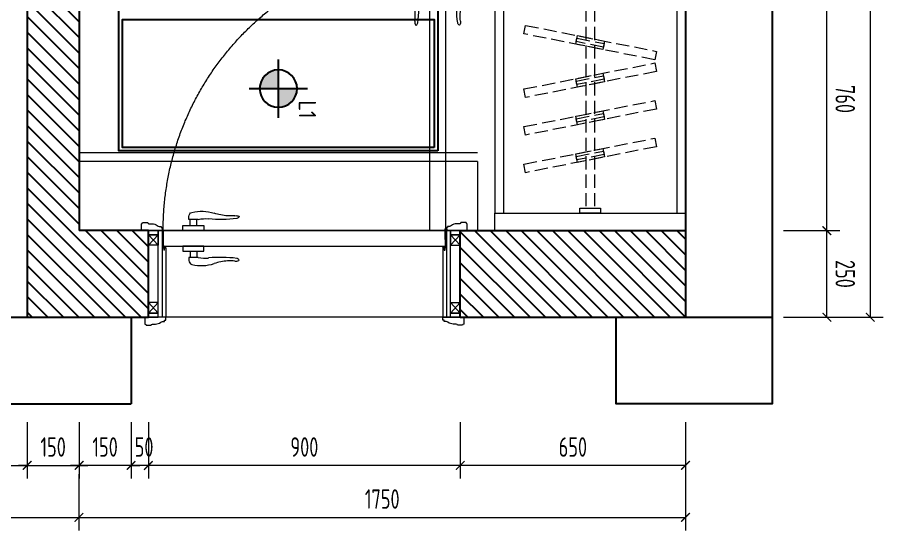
# Model space of a CAD drawing. Header units: millimetres. Extents: x 84706 to 149902, y -6776 to 26155.
# Drawn here: x 147265 to 149807, y 6548 to 8028 of the extents above; entities that cross this region are included whole.
import ezdxf
from ezdxf.enums import TextEntityAlignment as Align

# ---------------------------------------------------------------- set-up
doc = ezdxf.new("R2010")
doc.units = ezdxf.units.MM
for name, pattern in [('ACAD_ISO03W100', [30, 12, -18]), ('DASH', [8.89, 6.35, -2.54]), ('DOTE', [61.468, 50.8, -5.08, 0.508, -5.08]), ('HIDDEN', [9.525, 6.35, -3.175])]:
    doc.linetypes.add(name, pattern=pattern)
doc.layers.get('Defpoints').update_dxf_attribs({"color": 250})
for name, color, linetype, lineweight in [('FC-Doorsill【门槛线】', 8, 'Continuous', 0), ('FC-Material【地坪分割线】', 138, 'Continuous', 0), ('FF-Door【门】', 51, 'Continuous', 0), ('FF-Fixed【固定家具】', 30, 'Continuous', 0), ('FF-MT【门套】', 20, 'Continuous', 0), ('RC-dimensions', 44, 'Continuous', 0), ('RC-Modelling【天花造型】', 30, 'Continuous', 0)]:
    doc.layers.add(name, color=color, linetype=linetype, lineweight=lineweight)
for name, color, linetype in [('P-04-天花Ceiling Lighting', 1, 'Continuous'), ('P-04-天花Ceiling Modelling', 30, 'Continuous'), ('WALL_NEW【新建墙体】', 4, 'Continuous'), ('WALL【墙体】', 7, 'Continuous'), ('新隔墙填充', 250, 'Continuous')]:
    doc.layers.add(name, color=color, linetype=linetype)
doc.styles.add('MT-DIM', font='ARCHS.SHX', dxfattribs={"width": 0.8})
doc.styles.add('XZC', font='SIMPLEX.SHX', dxfattribs={"width": 0.7, "bigfont": 'hztxt.shx'})
doc.styles.add('尺寸标注', font='ARCHS.SHX', dxfattribs={"width": 0.8})
doc.linetypes.add('LED_LINE', pattern='A,12.7,-5.08,["LED",XZC,S=2.54,R=0,X=-2.54,Y=-1.27],-6.35', length=24.13)
doc.dimstyles.new('海龙1：25', dxfattribs={"dimscale": 25, "dimtxt": 2.25, "dimasz": 1, "dimexe": 1.5, "dimexo": 1, "dimgap": 1, "dimtad": 1, "dimdec": 0, "dimrnd": 5, "dimdsep": 46, "dimtxsty": '尺寸标注', "dimblk": 'ARCHTICK', "dimblk1": 'ARCHTICK', "dimblk2": 'ARCHTICK', "dimcen": 1, "dimclrd": 44, "dimclre": 44, "dimclrt": 2, "dimadec": 0, "dimazin": 0, "dimtfac": 1, "dimtdec": 0, "dimtix": 1, "dimtmove": 2, "dimatfit": 3, "dimldrblk": 'hl_arrow2', "dimfxl": 0, "dimarcsym": 0})
pattern_1 = [(45, (15556.952, -3741.105), (-22.45064, 22.45064), [])]

# ---------------------------------------------------------------- blocks, each defined once
blk = doc.blocks.new('_ArchTick')
at = {"color": 2, "linetype": 'ByBlock', "const_width": 0.15}
blk.add_lwpolyline([(-0.5, -0.5), (0.5, 0.5)], dxfattribs=at)
blk = doc.blocks.new('*D845')
at = {"layer": 'Defpoints', "color": 0, "transparency": 16777216}
for p in [(127633.7, 10343.8), (127933.7, 10343.8), (127633.7, 9093.8)]:
    blk.add_point(p, dxfattribs=at)
at = {"layer": 'RC-dimensions', "color": 44, "lineweight": -2, "transparency": 16777216}
for p, q in [((127808.7, 10343.8), (127971.2, 10343.8)), ((127933.7, 9093.8), (127933.7, 10343.8)), ((127808.7, 9093.8), (127971.2, 9093.8))]:
    blk.add_line(p, q, dxfattribs=at)
at = {"layer": 'RC-dimensions', "color": 44, "lineweight": -2, "transparency": 16777216, "xscale": 25, "yscale": 25, "zscale": 25}
for p, rotation in [((127933.7, 10343.8), 90), ((127933.7, 9093.8), 270)]:
    blk.add_blockref('_ArchTick', p, dxfattribs=dict(at, rotation=rotation))
at = {"layer": 'RC-dimensions', "color": 2, "transparency": 16777216, "insert": (127880.5, 9718.8), "char_height": 56.25, "attachment_point": 5, "rotation": 90, "style": '尺寸标注'}
blk.add_mtext('1250', dxfattribs=at)
blk = doc.blocks.new('hl_arrow2')
at = {"color": 2}
blk.add_line((-0.22, 0), (-1, 0), dxfattribs=at)
blk.add_lwpolyline([(-0.22, 0), (-0.86, -0.69), (-0.65, -0.86), (0, 0), (-0.65, 0.86), (-0.86, 0.69)], close=True, dxfattribs=at)
for points in [[(-0.86, 0.69), (-0.65, 0.86), (-0.22, 0), (0, 0)], [(-0.86, -0.69), (-0.65, -0.86), (-0.22, 0), (0, 0)]]:
    blk.add_solid(points, dxfattribs=at)
blk = doc.blocks.new('*D846')
at = {"layer": 'Defpoints', "color": 0, "transparency": 16777216}
for p in [(127783.8, 10493.4), (128083.8, 10493.4), (127783.8, 8493.8)]:
    blk.add_point(p, dxfattribs=at)
at = {"layer": 'RC-dimensions', "color": 44, "lineweight": -2, "transparency": 16777216}
for p, q in [((127958.8, 10493.4), (128121.3, 10493.4)), ((128083.8, 8493.8), (128083.8, 10493.4)), ((127958.8, 8493.8), (128121.3, 8493.8))]:
    blk.add_line(p, q, dxfattribs=at)
at = {"layer": 'RC-dimensions', "color": 44, "lineweight": -2, "transparency": 16777216, "xscale": 25, "yscale": 25, "zscale": 25}
for p, rotation in [((128083.8, 10493.4), 90), ((128083.8, 8493.8), 270)]:
    blk.add_blockref('_ArchTick', p, dxfattribs=dict(at, rotation=rotation))
at = {"layer": 'RC-dimensions', "color": 2, "transparency": 16777216, "insert": (128030.7, 9493.6), "char_height": 56.25, "attachment_point": 5, "rotation": 90, "style": '尺寸标注'}
blk.add_mtext('2000', dxfattribs=at)
blk = doc.blocks.new('*D848')
at = {"layer": 'Defpoints', "color": 0, "transparency": 16777216}
for p in [(127633.7, 10493.8), (127933.7, 10493.8), (127633.7, 10343.8)]:
    blk.add_point(p, dxfattribs=at)
at = {"layer": 'RC-dimensions', "color": 44, "lineweight": -2, "transparency": 16777216}
for p, q in [((127933.7, 10493.8), (127933.7, 10518.8)), ((127808.7, 10493.8), (127971.2, 10493.8)), ((127933.7, 10343.8), (127933.7, 10493.8)), ((127808.7, 10343.8), (127971.2, 10343.8)), ((127933.7, 10343.8), (127933.7, 10318.8))]:
    blk.add_line(p, q, dxfattribs=at)
at = {"layer": 'RC-dimensions', "color": 44, "lineweight": -2, "transparency": 16777216, "xscale": 25, "yscale": 25, "zscale": 25}
for p, rotation in [((127933.7, 10493.8), 270), ((127933.7, 10343.8), 90)]:
    blk.add_blockref('_ArchTick', p, dxfattribs=dict(at, rotation=rotation))
at = {"layer": 'RC-dimensions', "color": 2, "transparency": 16777216, "insert": (127880.5, 10418.8), "char_height": 56.25, "attachment_point": 5, "rotation": 90, "style": '尺寸标注'}
blk.add_mtext('150', dxfattribs=at)
blk = doc.blocks.new('*D851')
at = {"layer": 'Defpoints', "color": 0, "transparency": 16777216}
for p in [(127633.7, 11593.8), (127633.7, 10693.8), (127933.7, 10693.8)]:
    blk.add_point(p, dxfattribs=at)
at = {"layer": 'RC-dimensions', "color": 44, "lineweight": -2, "transparency": 16777216}
for p, q in [((127808.7, 11593.8), (127971.2, 11593.8)), ((127933.7, 11593.8), (127933.7, 10693.8)), ((127808.7, 10693.8), (127971.2, 10693.8))]:
    blk.add_line(p, q, dxfattribs=at)
at = {"layer": 'RC-dimensions', "color": 44, "lineweight": -2, "transparency": 16777216, "xscale": 25, "yscale": 25, "zscale": 25}
for p, rotation in [((127933.7, 11593.8), 90), ((127933.7, 10693.8), 270)]:
    blk.add_blockref('_ArchTick', p, dxfattribs=dict(at, rotation=rotation))
at = {"layer": 'RC-dimensions', "color": 2, "transparency": 16777216, "insert": (127880.5, 11143.8), "char_height": 56.25, "attachment_point": 5, "rotation": 90, "style": '尺寸标注'}
blk.add_mtext('900', dxfattribs=at)
blk = doc.blocks.new('*D852')
at = {"layer": 'Defpoints', "color": 0, "transparency": 16777216}
for p in [(127633.7, 10643.8), (127633.7, 10493.8), (127933.7, 10493.8)]:
    blk.add_point(p, dxfattribs=at)
at = {"layer": 'RC-dimensions', "color": 44, "lineweight": -2, "transparency": 16777216}
for p, q in [((127933.7, 10643.8), (127933.7, 10668.8)), ((127808.7, 10643.8), (127971.2, 10643.8)), ((127933.7, 10643.8), (127933.7, 10493.8)), ((127808.7, 10493.8), (127971.2, 10493.8)), ((127933.7, 10493.8), (127933.7, 10468.8))]:
    blk.add_line(p, q, dxfattribs=at)
at = {"layer": 'RC-dimensions', "color": 44, "lineweight": -2, "transparency": 16777216, "xscale": 25, "yscale": 25, "zscale": 25}
for p, rotation in [((127933.7, 10643.8), 270), ((127933.7, 10493.8), 90)]:
    blk.add_blockref('_ArchTick', p, dxfattribs=dict(at, rotation=rotation))
at = {"layer": 'RC-dimensions', "color": 2, "transparency": 16777216, "insert": (127880.5, 10568.8), "char_height": 56.25, "attachment_point": 5, "rotation": 90, "style": '尺寸标注'}
blk.add_mtext('150', dxfattribs=at)
blk = doc.blocks.new('*D853')
at = {"layer": 'Defpoints', "color": 0, "transparency": 16777216}
for p in [(127633.7, 12243.8), (127633.7, 11593.8), (127933.7, 11593.8)]:
    blk.add_point(p, dxfattribs=at)
at = {"layer": 'RC-dimensions', "color": 44, "lineweight": -2, "transparency": 16777216}
for p, q in [((127808.7, 12243.8), (127971.2, 12243.8)), ((127933.7, 12243.8), (127933.7, 11593.8)), ((127808.7, 11593.8), (127971.2, 11593.8))]:
    blk.add_line(p, q, dxfattribs=at)
at = {"layer": 'RC-dimensions', "color": 44, "lineweight": -2, "transparency": 16777216, "xscale": 25, "yscale": 25, "zscale": 25}
for p, rotation in [((127933.7, 12243.8), 90), ((127933.7, 11593.8), 270)]:
    blk.add_blockref('_ArchTick', p, dxfattribs=dict(at, rotation=rotation))
at = {"layer": 'RC-dimensions', "color": 2, "transparency": 16777216, "insert": (127880.5, 11918.8), "char_height": 56.25, "attachment_point": 5, "rotation": 90, "style": '尺寸标注'}
blk.add_mtext('650', dxfattribs=at)
blk = doc.blocks.new('*D854')
at = {"layer": 'Defpoints', "color": 0, "transparency": 16777216}
for p in [(127633.7, 10693.8), (127633.7, 10643.8), (127933.7, 10643.8)]:
    blk.add_point(p, dxfattribs=at)
at = {"layer": 'RC-dimensions', "color": 44, "lineweight": -2, "transparency": 16777216}
for p, q in [((127808.7, 10693.8), (127971.2, 10693.8)), ((127933.7, 10693.8), (127933.7, 10643.8)), ((127808.7, 10643.8), (127971.2, 10643.8))]:
    blk.add_line(p, q, dxfattribs=at)
at = {"layer": 'RC-dimensions', "color": 44, "lineweight": -2, "transparency": 16777216, "xscale": 25, "yscale": 25, "zscale": 25}
for p, rotation in [((127933.7, 10693.8), 90), ((127933.7, 10643.8), 270)]:
    blk.add_blockref('_ArchTick', p, dxfattribs=dict(at, rotation=rotation))
at = {"layer": 'RC-dimensions', "color": 2, "transparency": 16777216, "insert": (127880.5, 10681.3), "char_height": 56.25, "attachment_point": 5, "rotation": 90, "style": '尺寸标注'}
blk.add_mtext('50', dxfattribs=at)
blk = doc.blocks.new('*D855')
at = {"layer": 'Defpoints', "color": 0, "transparency": 16777216}
for p in [(127783.8, 12243.8), (128083.8, 12243.8), (127783.8, 10493.4)]:
    blk.add_point(p, dxfattribs=at)
at = {"layer": 'RC-dimensions', "color": 44, "lineweight": -2, "transparency": 16777216}
for p, q in [((127958.8, 12243.8), (128121.3, 12243.8)), ((128083.8, 10493.4), (128083.8, 12243.8)), ((127958.8, 10493.4), (128121.3, 10493.4))]:
    blk.add_line(p, q, dxfattribs=at)
at = {"layer": 'RC-dimensions', "color": 44, "lineweight": -2, "transparency": 16777216, "xscale": 25, "yscale": 25, "zscale": 25}
for p, rotation in [((128083.8, 12243.8), 90), ((128083.8, 10493.4), 270)]:
    blk.add_blockref('_ArchTick', p, dxfattribs=dict(at, rotation=rotation))
at = {"layer": 'RC-dimensions', "color": 2, "transparency": 16777216, "insert": (128030.7, 11368.6), "char_height": 56.25, "attachment_point": 5, "rotation": 90, "style": '尺寸标注'}
blk.add_mtext('1750', dxfattribs=at)
blk = doc.blocks.new('门套线03')
at = {"ltscale": 100}
blk.add_lwpolyline([(60, 0), (60, 19.7, -0.339185), (56.6, 23.1), (42, 23.1, -0.360475), (38.5, 19.7), (29.2, 19.7, 0.137802), (14.5, 14.7, -0.16589), (3.4, 11.9), (3.4, 8.7), (0, 8.7), (0, 0)], format="xyb", close=True, dxfattribs=at)
blk = doc.blocks.new('HL_Door_Hinge')
at = {"color": 0, "linetype": 'DOTE', "ltscale": 0.04}
for p, q in [((-4, 3), (4, 3)), ((0, -1), (0, 7))]:
    blk.add_line(p, q, dxfattribs=at)
at = {"color": 0, "linetype": 'DASH', "ltscale": 5}
for p, q in [((-2, -26), (-2, 0.8)), ((-0.5, -26), (-0.5, 0)), ((0.5, -26), (0.5, 0)), ((2, -26), (2, 0.8)), ((-0.5, -26), (-2, -26)), ((0.5, -26), (2, -26))]:
    blk.add_line(p, q, dxfattribs=at)
for radius in [3, 2]:
    blk.add_circle((0, 3), radius, dxfattribs=at)
blk = doc.blocks.new('HL_Door_Seal')
at = {"color": 0}
for p, q in [((5, 0), (-5, 0)), ((-1, 6), (-0.5, 6.5)), ((-1, 6), (-0.5, 6)), ((-1, 5.5), (-0.5, 6)), ((-1, 5.5), (-0.5, 5.5)), ((-1, 5), (-0.5, 5.5)), ((-1, 4.5), (-0.5, 5)), ((-1, 5), (-0.5, 5)), ((-1, 4.5), (-0.5, 4.5)), ((-1, 4), (-0.5, 4.5)), ((-1, 4), (-0.5, 4)), ((-1, 3.5), (-0.5, 4)), ((-1, 3.5), (-0.5, 3.5)), ((-1, 3), (-0.5, 3.5)), ((-1, 3), (-0.5, 3)), ((-1, 2.5), (-0.5, 3)), ((-1, 2.5), (-0.5, 2.5)), ((-1, 2), (-0.5, 2.5)), ((-1, 2), (-0.5, 2)), ((-1, 1.5), (-0.5, 2)), ((-1, 1.5), (-0.5, 1.5)), ((-1, 1), (-0.5, 1.5)), ((-1, 1), (-0.5, 1)), ((-1, 0.5), (-0.5, 1)), ((-1, 0.5), (-0.5, 0.5)), ((-1, 0), (-0.5, 0.5)), ((-0.5, 6.5), (0.5, 6.5)), ((1, 6), (0.5, 6.5)), ((1, 6), (0.5, 6)), ((1, 5.5), (0.5, 6)), ((1, 5.5), (0.5, 5.5)), ((1, 5), (0.5, 5.5)), ((1, 5), (0.5, 5)), ((1, 4.5), (0.5, 5)), ((1, 4.5), (0.5, 4.5)), ((1, 4), (0.5, 4.5)), ((1, 4), (0.5, 4)), ((1, 3.5), (0.5, 4)), ((1, 3.5), (0.5, 3.5)), ((1, 3), (0.5, 3.5)), ((1, 3), (0.5, 3)), ((1, 2.5), (0.5, 3)), ((1, 2.5), (0.5, 2.5)), ((1, 2), (0.5, 2.5)), ((1, 2), (0.5, 2)), ((1, 1.5), (0.5, 2)), ((1, 1.5), (0.5, 1.5)), ((1, 1), (0.5, 1.5)), ((1, 1), (0.5, 1)), ((1, 0.5), (0.5, 1)), ((1, 0.5), (0.5, 0.5)), ((1, 0), (0.5, 0.5))]:
    blk.add_line(p, q, dxfattribs=at)
blk.add_lwpolyline([(-3.9, -1, 0.774597), (3.9, -1)], format="xyb", close=True, dxfattribs=at)
blk.add_arc((0, 0), 5, 180, 0.0005, dxfattribs=at)
blk = doc.blocks.new('门把手02')
at = {"color": 250}
for p, q in [((-13.5, 32.2), (-13.5, 40.9)), ((12.9, 32.2), (-13.5, 32.2)), ((-9.4, 14.6), (-9.4, 32.2)), ((9.4, 14.6), (9.4, 32.2)), ((-30.4, 14.6), (-15.2, 14.6)), ((-30.4, 0), (-30.4, 14.6)), ((30.4, 0), (-30.4, 0)), ((-15.2, 14.6), (19.6, 14.6)), ((-15.2, 14.6), (19.6, 14.6)), ((19.6, 14.6), (30.4, 14.6)), ((30.4, 14.6), (30.4, 0))]:
    blk.add_line(p, q, dxfattribs=at)
at = {"color": 250, "extrusion": (0, 0, -1)}
for centre, major_axis, start_param, end_param in [((-1.3, 40.9), (-8.59, 8.59), 5.497787, 6.813202), ((23.4, -64.1), (-0.1, 120), -0.233047, 0.306451), ((12.9, 37.2), (3.58, 3.58), 2.124304, 2.356194), ((33.8, -51.4), (0, 86), -0.231441, 0.114669), ((79.3, 368.4), (-0.1, 336.3), 3.005111, 3.247916), ((107.8, 189.2), (1.8, 147), 3.194781, 3.464277), ((105.2, 172), (-91.7, 91.7), 3.813778, 3.981187), ((122.5, 24), (-13.7, 13.7), 0.647464, 1.248663), ((124, 43.6), (5.92, 5.92), 1.238085, 2.228964), ((130.6, 40.4), (-0.729, 0.729), 1.325662, 2.819982)]:
    blk.add_ellipse(centre, major_axis=major_axis, ratio=1, start_param=start_param, end_param=end_param, dxfattribs=at)
blk = doc.blocks.new('hld_1_819.978_250_门把手02_门套线03_45_0_0_3_40_0_1_1')
at = {"layer": 'FC-Doorsill【门槛线】'}
for p, q in [((-0.5, 0.1389), (0.5, 0.1389)), ((-0.5, -0.1389), (0.5, -0.1389))]:
    blk.add_line(p, q, dxfattribs=at)
at = {"layer": 'FF-Door【门】'}
blk.add_lwpolyline([(-0.4528, 0.1389), (-0.4028, 0.1389), (-0.4028, 1.0444), (-0.4528, 1.0444)], close=True, dxfattribs=at)
at = {"layer": 'FF-Door【门】', "color": 250, "linetype": 'ACAD_ISO03W100', "ltscale": 2.083333}
blk.add_lwpolyline([(-0.4528, 0.1389), (0.4528, 0.1389), (0.4528, 0.0889), (-0.4528, 0.0889)], close=True, dxfattribs=at)
at = {"layer": 'FF-Door【门】', "color": 8, "linetype": 'HIDDEN', "ltscale": 15}
blk.add_arc((-0.4528, 0.1389), 0.9056, 0, 90, dxfattribs=at)
at = {"layer": 'FF-MT【门套】', "color": 250}
for p, q in [((-0.4689, 0.1256), (-0.5, 0.0922)), ((-0.4689, 0.0922), (-0.5, 0.1256)), ((0.4689, 0.1256), (0.5, 0.0922)), ((0.4689, 0.0922), (0.5, 0.1256)), ((-0.5, -0.0922), (-0.4689, -0.1256)), ((-0.5, -0.1256), (-0.4689, -0.0922)), ((0.5, -0.0922), (0.4689, -0.1256)), ((0.5, -0.1256), (0.4689, -0.0922))]:
    blk.add_line(p, q, dxfattribs=at)
for points in [[(-0.5, 0.1389), (-0.4689, 0.1389), (-0.4689, 0.1256), (-0.5, 0.1256)], [(-0.4689, 0.1256), (-0.4689, 0.0922), (-0.5, 0.0922), (-0.5, 0.1256)], [(-0.4689, 0.1389), (-0.4556, 0.1389), (-0.4556, -0.1389), (-0.4689, -0.1389)], [(0.4689, 0.1389), (0.4556, 0.1389), (0.4556, -0.1389), (0.4689, -0.1389)], [(0.5, 0.1389), (0.4689, 0.1389), (0.4689, 0.1256), (0.5, 0.1256)], [(0.4689, 0.1256), (0.4689, 0.0922), (0.5, 0.0922), (0.5, 0.1256)], [(-0.5, -0.0922), (-0.5, -0.1256), (-0.4689, -0.1256), (-0.4689, -0.0922)], [(0.5, -0.0922), (0.5, -0.1256), (0.4689, -0.1256), (0.4689, -0.0922)], [(-0.5, -0.1389), (-0.4689, -0.1389), (-0.4689, -0.1256), (-0.5, -0.1256)], [(0.5, -0.1389), (0.4689, -0.1389), (0.4689, -0.1256), (0.5, -0.1256)]]:
    blk.add_lwpolyline(points, close=True, dxfattribs=at)
at = {"layer": 'FF-MT【门套】'}
for points in [[(-0.5, 0.1389), (-0.4556, 0.1389), (-0.4556, 0.0833), (-0.4444, 0.0833), (-0.4444, -0.1389), (-0.5, -0.1389)], [(0.5, 0.1389), (0.4556, 0.1389), (0.4556, 0.0833), (0.4444, 0.0833), (0.4444, -0.1389), (0.5, -0.1389)]]:
    blk.add_lwpolyline(points, close=True, dxfattribs=at)
at = {"layer": 'FF-Door【门】', "color": 250, "yscale": 0.001111138856807, "zscale": 0.001111138856807}
for name, p, xscale, rotation in [('门把手02', (-0.4528, 0.9444), -0.001111138856807, 90.00000000000593), ('门把手02', (-0.4028, 0.9444), 0.001111138856807, 270.0000000000178), ('HL_Door_Seal', (-0.45, 0.0833), 0.001111138856807, 180.0000000000119), ('HL_Door_Seal', (0.45, 0.0833), -0.001111138856807, 180)]:
    blk.add_blockref(name, p, dxfattribs=dict(at, xscale=xscale, rotation=rotation))
at = {"layer": 'FF-Door【门】', "color": 250, "zscale": 0.001111138856807}
for name, p, xscale, yscale in [('门把手02', (0.3556, 0.1389), -0.001111138856807, 0.001111138856807), ('HL_Door_Hinge', (-0.4542, 0.1389), 0.001111138856807, 0.001111138856807), ('门把手02', (0.3556, 0.0889), -0.001111138856807, -0.001111138856807)]:
    blk.add_blockref(name, p, dxfattribs=dict(at, xscale=xscale, yscale=yscale))
at = {"layer": 'FF-MT【门套】', "zscale": 0.001111138856807}
for p, xscale, yscale in [((-0.4556, 0.1389), -0.001111138856807, 0.001111138856807), ((0.4556, 0.1389), 0.001111138856807, 0.001111138856807), ((-0.4444, -0.1389), -0.001111138856807, -0.001111138856807), ((0.4444, -0.1389), 0.001111138856807, -0.001111138856807)]:
    blk.add_blockref('门套线03', p, dxfattribs=dict(at, xscale=xscale, yscale=yscale))
blk = doc.blocks.new('*D863')
at = {"layer": 'Defpoints', "color": 0, "transparency": 16777216}
for p in [(127255.8, 12651.9), (127255.8, 12351.9), (127505.8, 12351.9)]:
    blk.add_point(p, dxfattribs=at)
at = {"layer": 'RC-dimensions', "color": 44, "lineweight": -2, "transparency": 16777216}
for p, q in [((127255.8, 12526.9), (127255.8, 12689.4)), ((127505.8, 12526.9), (127505.8, 12689.4)), ((127505.8, 12651.9), (127255.8, 12651.9))]:
    blk.add_line(p, q, dxfattribs=at)
at = {"layer": 'RC-dimensions', "color": 44, "lineweight": -2, "transparency": 16777216, "xscale": 25, "yscale": 25, "zscale": 25, "rotation": 180}
blk.add_blockref('_ArchTick', (127255.8, 12651.9), dxfattribs=at)
at = {"layer": 'RC-dimensions', "color": 44, "lineweight": -2, "transparency": 16777216, "xscale": 25, "yscale": 25, "zscale": 25}
blk.add_blockref('_ArchTick', (127505.8, 12651.9), dxfattribs=at)
at = {"layer": 'RC-dimensions', "color": 2, "transparency": 16777216, "insert": (127380.8, 12705), "char_height": 56.25, "attachment_point": 5, "style": '尺寸标注'}
blk.add_mtext('250', dxfattribs=at)
blk = doc.blocks.new('*D868')
at = {"layer": 'Defpoints', "color": 0, "transparency": 16777216}
for p in [(126495.8, 12651.9), (126495.8, 12351.9), (127255.8, 12351.9)]:
    blk.add_point(p, dxfattribs=at)
at = {"layer": 'RC-dimensions', "color": 44, "lineweight": -2, "transparency": 16777216}
for p, q in [((126495.8, 12526.9), (126495.8, 12689.4)), ((127255.8, 12526.9), (127255.8, 12689.4)), ((127255.8, 12651.9), (126495.8, 12651.9))]:
    blk.add_line(p, q, dxfattribs=at)
at = {"layer": 'RC-dimensions', "color": 44, "lineweight": -2, "transparency": 16777216, "xscale": 25, "yscale": 25, "zscale": 25, "rotation": 180}
blk.add_blockref('_ArchTick', (126495.8, 12651.9), dxfattribs=at)
at = {"layer": 'RC-dimensions', "color": 44, "lineweight": -2, "transparency": 16777216, "xscale": 25, "yscale": 25, "zscale": 25}
blk.add_blockref('_ArchTick', (127255.8, 12651.9), dxfattribs=at)
at = {"layer": 'RC-dimensions', "color": 2, "transparency": 16777216, "insert": (126875.8, 12705), "char_height": 56.25, "attachment_point": 5, "style": '尺寸标注'}
blk.add_mtext('760', dxfattribs=at)
blk = doc.blocks.new('*U174', base_point=(91807.5, 7360))
for points in [[(91857.5, 6810), (91807.5, 6810), (91807.5, 7360), (91857.5, 7360)], [(92517.5, 7360), (92567.5, 7360), (92567.5, 6810), (92517.5, 6810)]]:
    blk.add_lwpolyline(points, close=True)
for points in [[(91857.5, 7360), (92517.5, 7360)], [(91857.5, 6810), (92517.5, 6810)]]:
    blk.add_lwpolyline(points)
at = {"color": 0}
for points in [[(91857.5, 7335), (92517.5, 7335)], [(91857.5, 6835), (92517.5, 6835)]]:
    blk.add_lwpolyline(points, dxfattribs=at)
at = {"color": 0, "linetype": 'DASH', "ltscale": 6}
for points in [[(91974.8, 6898.6), (92050, 7276.2), (92074.5, 7271.4), (91999.4, 6893.8)], [(92107.9, 7276.2), (92183, 6898.6), (92158.5, 6893.8), (92083.4, 7271.4)], [(92216.5, 7276.2), (92291.6, 6898.6), (92267.1, 6893.8), (92192, 7271.4)], [(92325.1, 7276.2), (92400.2, 6898.6), (92375.7, 6893.8), (92300.6, 7271.4)], [(92004.6, 7048.2), (92020.2, 7126.7), (92044.7, 7121.8), (92029.1, 7043.3)], [(92012, 7046.7), (92027.6, 7125.2), (92037.4, 7123.2), (92021.8, 7044.8)], [(92137.7, 7126.7), (92153.3, 7048.2), (92128.8, 7043.3), (92113.2, 7121.8)], [(92130.3, 7125.2), (92145.9, 7046.7), (92136.1, 7044.8), (92120.5, 7123.2)], [(92246.3, 7126.7), (92261.9, 7048.2), (92237.3, 7043.3), (92221.7, 7121.8)], [(92238.9, 7125.2), (92254.5, 7046.7), (92244.7, 7044.8), (92229.1, 7123.2)], [(92354.8, 7126.7), (92370.4, 7048.2), (92345.9, 7043.3), (92330.3, 7121.8)], [(92347.5, 7125.2), (92363.1, 7046.7), (92353.3, 7044.8), (92337.7, 7123.2)]]:
    blk.add_lwpolyline(points, close=True, dxfattribs=at)
at = {"color": 0}
for points in [[(91872.5, 7055), (91857.5, 7055), (91857.5, 7115), (91872.5, 7115)], [(92502.5, 7115), (92517.5, 7115), (92517.5, 7055), (92502.5, 7055)], [(92502.5, 7115), (92517.5, 7115), (92517.5, 7055), (92502.5, 7055)]]:
    blk.add_lwpolyline(points, close=True, dxfattribs=at)
at = {"color": 0, "linetype": 'DASH', "ltscale": 6}
for points in [[(91872.5, 7097.5), (92502.5, 7097.5)], [(91872.5, 7072.5), (92502.5, 7072.5)]]:
    blk.add_lwpolyline(points, dxfattribs=at)
blk = doc.blocks.new('*D869')
at = {"layer": 'Defpoints', "color": 0, "transparency": 16777216}
for p in [(127505.8, 12776.9), (125155.8, 12476.9), (127505.8, 12476.9)]:
    blk.add_point(p, dxfattribs=at)
at = {"layer": 'RC-dimensions', "color": 44, "lineweight": -2, "transparency": 16777216}
for p, q in [((125155.8, 12651.9), (125155.8, 12814.4)), ((127505.8, 12651.9), (127505.8, 12814.4)), ((125155.8, 12776.9), (127505.8, 12776.9))]:
    blk.add_line(p, q, dxfattribs=at)
at = {"layer": 'RC-dimensions', "color": 44, "lineweight": -2, "transparency": 16777216, "xscale": 25, "yscale": 25, "zscale": 25, "rotation": 180}
blk.add_blockref('_ArchTick', (125155.8, 12776.9), dxfattribs=at)
at = {"layer": 'RC-dimensions', "color": 44, "lineweight": -2, "transparency": 16777216, "xscale": 25, "yscale": 25, "zscale": 25}
blk.add_blockref('_ArchTick', (127505.8, 12776.9), dxfattribs=at)
at = {"layer": 'RC-dimensions', "color": 2, "transparency": 16777216, "insert": (126330.8, 12830.1), "char_height": 56.25, "attachment_point": 5, "style": '尺寸标注'}
blk.add_mtext('2350', dxfattribs=at)
blk = doc.blocks.new('MT射灯')
at = {"layer": 'P-04-天花Ceiling Lighting'}
h = blk.add_hatch(color=8, dxfattribs=at)
h.paths.add_polyline_path([(-54, 0), (0, 0), (0, 54, 0.414214)])
h.paths.add_polyline_path([(0, -54, 0.414214), (54, 0), (0, 0)])
at = {"layer": 'P-04-天花Ceiling Lighting', "color": 8}
for p, q in [((0, 84), (0, -84)), ((84, 0), (-84, 0))]:
    blk.add_line(p, q, dxfattribs=at)
at = {"layer": 'P-04-天花Ceiling Lighting', "color": 1}
blk.add_circle((0, 0), 54, dxfattribs=at)
at = {"layer": 'P-04-天花Ceiling Lighting', "color": 50, "style": 'MT-DIM'}
blk.add_attdef('L1', (60, -84), '', height=50, dxfattribs=at)
blk = doc.blocks.new('juj uk ik mim')
at = {"layer": '新隔墙填充'}
h = blk.add_hatch(dxfattribs=at)
h.set_pattern_fill('ANSI31', color=250, scale=10)
h.set_pattern_definition(pattern_1)
h.paths.add_polyline_path([(127505.8, 12243.8), (127255.8, 12243.8), (127255.8, 11593.8), (127505.8, 11593.8)])
h = blk.add_hatch(dxfattribs=at)
h.set_pattern_fill('ANSI31', color=250, scale=10)
h.set_pattern_definition(pattern_1)
h.paths.add_polyline_path([(127505.8, 10693.8), (127255.8, 10693.8), (127255.8, 10493.8), (126167.9, 10493.8), (126167.9, 10343.8), (127505.8, 10343.8)])
at = {"layer": 'P-04-天花Ceiling Modelling', "color": 8}
for points in [[(127025.8, 11528.8), (127025.8, 10608.8), (125255.8, 10608.8), (125255.8, 11528.8)], [(127015.8, 11518.8), (127015.8, 10618.8), (126645.8, 10618.8), (126645.8, 11518.8)]]:
    blk.add_lwpolyline(points, close=True, dxfattribs=at)
at = {"layer": 'RC-Modelling【天花造型】', "color": 1, "linetype": 'LED_LINE', "ltscale": 0.5}
blk.add_line((127030.8, 11643.8), (127030.8, 10493.8), dxfattribs=at)
at = {"layer": 'RC-Modelling【天花造型】'}
for q in [(127055.8, 10493.8), (127255.8, 11643.8)]:
    blk.add_line((127055.8, 11643.8), q, dxfattribs=at)
at = {"layer": 'RC-Modelling【天花造型】', "color": 251}
blk.add_lwpolyline([(127255.8, 11593.8), (127505.8, 11593.8), (127505.8, 10693.8), (127255.8, 10693.8)], close=True, dxfattribs=at)
at = {"layer": 'WALL_NEW【新建墙体】'}
for p, q in [((127505.8, 11593.8), (127505.8, 12243.8)), ((127505.8, 10343.8), (127505.8, 10693.8)), ((126167.9, 10493.8), (127255.8, 10493.8)), ((126167.9, 10343.8), (127505.8, 10343.8))]:
    blk.add_line(p, q, dxfattribs=at)
for points in [[(127505.8, 11593.8), (127255.8, 11593.8), (127255.8, 12243.8)], [(127505.8, 10693.8), (127255.8, 10693.8), (127255.8, 10493.8)]]:
    blk.add_lwpolyline(points, dxfattribs=at)
at = {"layer": 'WALL【墙体】'}
for p, q in [((120505.8, 12493.8), (127505.8, 12493.8)), ((127505.8, 12243.8), (127505.8, 12493.8)), ((120755.8, 12243.8), (127505.8, 12243.8)), ((127505.8, 8493.8), (127505.8, 10643.8)), ((127505.8, 10643.8), (127755.8, 10643.8)), ((127755.8, 8243.8), (127755.8, 10643.8))]:
    blk.add_line(p, q, dxfattribs=at)
blk.add_lwpolyline([(127505.8, 12493.8), (127755.8, 12493.8), (127755.8, 12043.8), (127505.8, 12043.8)], close=True, dxfattribs=at)
at = {"layer": 'FF-Door【门】', "xscale": -899.9775265475982, "yscale": 899.9775265475982, "zscale": 899.9775265475982, "rotation": 90.00000000001191}
blk.add_blockref('hld_1_819.978_250_门把手02_门套线03_45_0_0_3_40_0_1_1', (127380.8, 11143.8), dxfattribs=at)
at = {"layer": 'FF-Fixed【固定家具】', "color": 8}
blk.add_blockref('*U174', (126495.8, 12243.8), dxfattribs=at)
at = {"layer": 'P-04-天花Ceiling Lighting', "color": 250}
ref = blk.add_blockref('MT射灯', (126845.8, 11068.8), dxfattribs=dict(at, xscale=-1, rotation=180))
ref.add_attrib('L1', 'L1', dxfattribs={"color": 50, "height": 50, "style": 'MT-DIM'}).set_placement((126905.8, 11152.8), align=Align.MIDDLE)
at = {"layer": 'RC-dimensions'}
for base, p1, p2, picture, middle in [((127505.8, 12776.9), (125155.8, 12476.9), (127505.8, 12476.9), '*D869', (126330.8, 12830.1)), ((126495.8, 12651.9), (127255.8, 12351.9), (126495.8, 12351.9), '*D868', (126875.8, 12705)), ((127255.8, 12651.9), (127505.8, 12351.9), (127255.8, 12351.9), '*D863', (127380.8, 12705))]:
    dim = blk.add_linear_dim(base=base, p1=p1, p2=p2, dimstyle='海龙1：25', dxfattribs=at)
    dim.commit()
    dim.dimension.update_dxf_attribs({"geometry": picture, "text_midpoint": middle})
for base, p1, p2, picture, middle in [((127933.7, 11593.8), (127633.7, 12243.8), (127633.7, 11593.8), '*D853', (127880.5, 11918.8)), ((128083.8, 12243.8), (127783.8, 10493.4), (127783.8, 12243.8), '*D855', (128030.7, 11368.6)), ((127933.7, 10693.8), (127633.7, 11593.8), (127633.7, 10693.8), '*D851', (127880.5, 11143.8)), ((127933.7, 10493.8), (127633.7, 10643.8), (127633.7, 10493.8), '*D852', (127880.5, 10568.8)), ((127933.7, 10493.8), (127633.7, 10343.8), (127633.7, 10493.8), '*D848', (127880.5, 10418.8)), ((128083.8, 10493.4), (127783.8, 8493.8), (127783.8, 10493.4), '*D846', (128030.7, 9493.6)), ((127933.7, 10343.8), (127633.7, 9093.8), (127633.7, 10343.8), '*D845', (127880.5, 9718.8))]:
    dim = blk.add_linear_dim(base=base, p1=p1, p2=p2, angle=270, dimstyle='海龙1：25', dxfattribs=at)
    dim.commit()
    dim.dimension.update_dxf_attribs({"geometry": picture, "text_midpoint": middle})
dim = blk.add_linear_dim(base=(127933.7, 10643.8), p1=(127633.7, 10693.8), p2=(127633.7, 10643.8), angle=270, dimstyle='海龙1：25', dxfattribs=at)
dim.commit()
dim.dimension.update_dxf_attribs({"geometry": '*D854', "text_midpoint": (127880.5, 10681.3), "dimtype": 128})

msp = doc.modelspace()

# ---------------------------------------------------------------- block references
at = {"layer": 'FC-Material【地坪分割线】', "rotation": 270}
msp.add_blockref('juj uk ik mim', (136948.3, 134668.9), dxfattribs=at)

doc.saveas('drawing.dxf')
